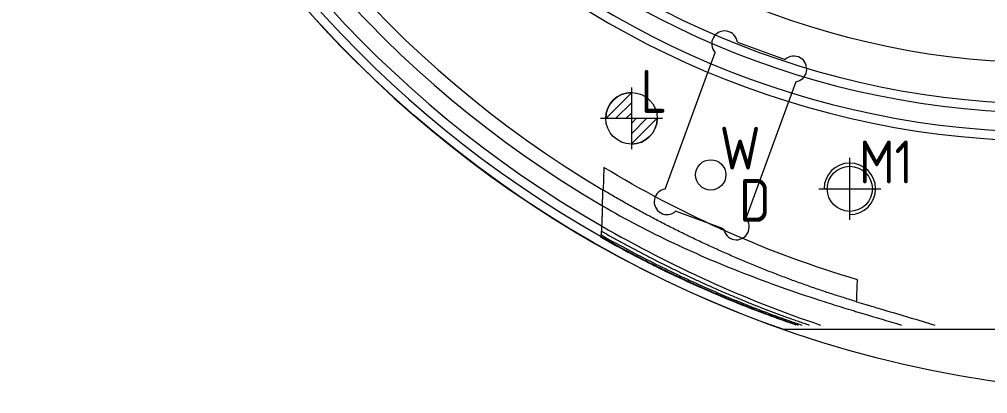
# Model space of a CAD drawing. Header units: millimetres. Extents: x 9384 to 10744, y 39991 to 40815.
# Drawn here: x 9384.3 to 9609.7, y 40140.8 to 40228 of the extents above; entities that cross this region are included whole.
import ezdxf

# ---------------------------------------------------------------- set-up
doc = ezdxf.new("R2010")
doc.units = ezdxf.units.MM
doc.linetypes.add('CENTER', pattern=[0])
doc.linetypes.add('DASHED', pattern=[0])
for name, color, linetype, lineweight in [('DIM', 4, 'Continuous', 20), ('PS', 6, 'Continuous', 20), ('PS_W', 1, 'Continuous', 20)]:
    doc.layers.add(name, color=color, linetype=linetype, lineweight=lineweight)
doc.layers.add('TEMP', color=7, linetype='Continuous')
doc.styles.add('gbenor', font='gbenor.shx', dxfattribs={"bigfont": 'gbcbig.shx'})

# ---------------------------------------------------------------- blocks, each defined once
blk = doc.blocks.new('pg_hx_L0')
at = {"color": 230}
for p, q in [((0, 0.6), (0, -0.6)), ((-0.5, -0.003), (0, 0.497)), ((-0.3, 0), (0, 0.3)), ((-0.6, 0), (0.6, 0)), ((-0.1, 0), (0, 0.1)), ((0.5, 0.003), (0, -0.497)), ((0.1, 0), (0, -0.1)), ((0.3, 0), (0, -0.3))]:
    blk.add_line(p, q, dxfattribs=at)
for start, end in [(90, 180), (270, 0)]:
    blk.add_arc((0, 0), 0.5, start, end, dxfattribs=at)
blk = doc.blocks.new('pg_hx_LLL0')
blk.add_blockref('pg_hx_L0', (0, 0))

msp = doc.modelspace()

# ---------------------------------------------------------------- linework, layer by layer
at = {"layer": 'DIM', "color": 252, "linetype": 'DASHED', "lineweight": 5, "ltscale": 0.2}
msp.add_circle((9650.264, 40406.788), 266, dxfattribs=at)
at = {"layer": 'PS', "color": 155, "linetype": 'DASHED', "lineweight": 5, "ltscale": 0.819311}
msp.add_line((9520.377, 40193.532), (9520.178, 40188.257), dxfattribs=at)
at = {"layer": 'PS', "color": 42, "linetype": 'Continuous', "lineweight": 5}
msp.add_circle((9577.645, 40188.541), 5.253, dxfattribs=at)
at = {"layer": 'PS', "color": 155, "linetype": 'DASHED', "lineweight": 5, "ltscale": 0.819311}
for centre, radius, start, end in [((9650.264, 40406.788), 263.921, 299.63345, 240.36655), ((9650.264, 40406.788), 261.707, 299.88584, 240.11416), ((9650.264, 40406.788), 257.543, 300.37383, 239.62617), ((9650.264, 40406.788), 254.32, 300.76429, 239.23571), ((9624.764, 40406.788), 207.16, 90, 270), ((9624.764, 40406.788), 205.038, 90, 270), ((9624.764, 40406.788), 200.596, 90, 270), ((9624.764, 40406.788), 198.475, 90, 270)]:
    msp.add_arc(centre, radius, start, end, dxfattribs=at)
at = {"layer": 'PS', "color": 42, "linetype": 'Continuous', "lineweight": 5}
msp.add_arc((9577.645, 40188.541), 6, 270, 180, dxfattribs=at)
at = {"layer": 'PS', "color": 155, "linetype": 'DASHED', "lineweight": 5, "ltscale": 0.819311}
for points, degree in [([(9547.353, 40179.284), (9538.082, 40183.478), (9529.067, 40188.239), (9520.377, 40193.532)], 3), ([(9579.241, 40162.222), (9566.88, 40165.944), (9554.707, 40170.453), (9542.809, 40175.704), (9531.271, 40181.653), (9520.178, 40188.257)], 5), ([(9519.769, 40177.386), (9528.52, 40172.423), (9537.505, 40167.86), (9546.698, 40163.721), (9556.074, 40160.025), (9565.605, 40156.788)], 5), ([(9519.784, 40177.779), (9523.495, 40175.677), (9531.016, 40171.635), (9542.572, 40166.093), (9554.378, 40161.1), (9562.399, 40158.158), (9566.443, 40156.788)], 3), ([(9519.817, 40178.666), (9529.042, 40173.422), (9538.518, 40168.558), (9548.218, 40164.129), (9558.116, 40160.188), (9568.186, 40156.788)], 5), ([(9579.434, 40167.347), (9569.216, 40170.37), (9559.191, 40174.047), (9549.443, 40178.35)], 3), ([(9579.241, 40162.222), (9579.434, 40167.347)], 1)]:
    msp.add_open_spline(points, degree=degree, dxfattribs=at)
for points, degree, knots in [([(9520.109, 40186.419), (9520.116, 40186.602), (9520.13, 40186.989), (9520.145, 40187.376), (9520.159, 40187.744), (9520.172, 40188.086), (9520.178, 40188.257)], 5, [0, 0, 0, 0, 0, 0, 0.4775743, 1, 1, 1, 1, 1, 1]), ([(9520.04, 40184.594), (9520.045, 40184.731), (9520.057, 40185.027), (9520.069, 40185.364), (9520.083, 40185.739), (9520.098, 40186.133), (9520.106, 40186.333), (9520.106, 40186.333)], 5, [0, 0, 0, 0, 0, 0, 0.4999906, 0.9999812, 1, 1, 1, 1, 1, 1]), ([(9520.04, 40184.594), (9525.436, 40181.436), (9530.987, 40178.539), (9542.319, 40173.195), (9548.1, 40170.747), (9559.812, 40166.228), (9565.743, 40164.157), (9573.201, 40161.759), (9575.442, 40161.054), (9578.06, 40160.255), (9579.183, 40159.917), (9579.745, 40159.75), (9579.932, 40159.694), (9580.306, 40159.582), (9583.489, 40158.632), (9586.671, 40157.682), (9589.666, 40156.788)], 3, [0, 0, 0, 0, 0.25, 0.25, 0.5, 0.5, 0.75, 0.75, 0.8125, 0.84375, 0.859375, 0.859375, 0.8671875, 0.8671875, 0.875, 1, 1, 1, 1]), ([(9519.863, 40179.883), (9527.945, 40175.237), (9536.266, 40170.938), (9553.294, 40163.188), (9562.002, 40159.737), (9570.857, 40156.788)], 3, [0, 0, 0, 0, 0.5, 0.5, 1, 1, 1, 1]), ([(9549.443, 40178.35), (9549.313, 40178.407), (9548.616, 40178.716), (9547.92, 40179.027), (9547.353, 40179.284)], 3, [0, 0, 0, 0, 0.1854119, 1, 1, 1, 1]), ([(9519.784, 40177.779), (9519.784, 40177.771), (9519.783, 40177.756), (9519.782, 40177.733), (9519.781, 40177.71), (9519.78, 40177.688), (9519.78, 40177.666), (9519.779, 40177.644), (9519.778, 40177.623), (9519.777, 40177.602), (9519.776, 40177.581), (9519.776, 40177.56), (9519.775, 40177.54), (9519.774, 40177.52), (9519.773, 40177.5), (9519.773, 40177.48), (9519.772, 40177.461), (9519.771, 40177.442), (9519.77, 40177.423), (9519.77, 40177.405), (9519.769, 40177.393), (9519.769, 40177.386)], 3, [0, 0, 0, 0, 0.0534357, 0.1067798, 0.1600327, 0.2131949, 0.2662667, 0.3192484, 0.3721406, 0.4249435, 0.4776575, 0.5302831, 0.5828207, 0.6352706, 0.6876332, 0.7399091, 0.7920985, 0.8442018, 0.8962196, 0.9481522, 1, 1, 1, 1]), ([(9579.241, 40162.222), (9579.965, 40162.006), (9580.689, 40161.789), (9581.689, 40161.491), (9581.965, 40161.408), (9583.346, 40160.996), (9584.45, 40160.667), (9589.52, 40159.154), (9593.485, 40157.971), (9597.449, 40156.788)], 3, [0, 0, 0, 0, 0.1192835, 0.1192835, 0.1647804, 0.1647804, 0.346768, 0.346768, 1, 1, 1, 1])]:
    msp.add_open_spline(points, degree=degree, knots=knots, dxfattribs=at)
at = {"layer": 'PS', "color": 183, "linetype": 'DASHED', "lineweight": 5, "ltscale": 0.819311}
for points, degree in [([(9520.106, 40186.333), (9520.106, 40186.347), (9520.107, 40186.376), (9520.108, 40186.404), (9520.109, 40186.419)], 3), ([(9565.142, 40156.788), (9561.212, 40158.126), (9553.413, 40160.988), (9541.93, 40165.827), (9530.689, 40171.201), (9523.372, 40175.134), (9519.761, 40177.185)], 3), ([(9519.761, 40177.185), (9519.764, 40177.252), (9519.767, 40177.319), (9519.769, 40177.386)], 3), ([(9519.8, 40178.201), (9519.8, 40178.212), (9519.801, 40178.235), (9519.802, 40178.259), (9519.802, 40178.27)], 3), ([(9519.802, 40178.27), (9519.805, 40178.347), (9519.808, 40178.426), (9519.811, 40178.505), (9519.814, 40178.585), (9519.817, 40178.666)], 5)]:
    msp.add_open_spline(points, degree=degree, dxfattribs=at)
for points, degree, knots in [([(9520.04, 40184.594), (9520.023, 40184.143), (9519.992, 40183.307), (9519.95, 40182.196), (9519.909, 40181.104), (9519.879, 40180.308), (9519.863, 40179.883)], 3, [0, 0, 0, 0, 0.25, 0.5, 0.75, 1, 1, 1, 1]), ([(9519.863, 40179.883), (9519.863, 40179.87), (9519.862, 40179.844), (9519.86, 40179.805), (9519.859, 40179.766), (9519.857, 40179.727), (9519.856, 40179.689), (9519.854, 40179.651), (9519.853, 40179.613), (9519.851, 40179.576), (9519.85, 40179.539), (9519.849, 40179.502), (9519.847, 40179.465), (9519.846, 40179.429), (9519.845, 40179.392), (9519.843, 40179.357), (9519.842, 40179.321), (9519.841, 40179.286), (9519.839, 40179.251), (9519.838, 40179.216), (9519.837, 40179.181), (9519.835, 40179.147), (9519.834, 40179.113), (9519.833, 40179.079), (9519.831, 40179.046), (9519.83, 40179.013), (9519.829, 40178.98), (9519.828, 40178.947), (9519.827, 40178.915), (9519.825, 40178.883), (9519.824, 40178.851), (9519.823, 40178.82), (9519.822, 40178.788), (9519.821, 40178.757), (9519.82, 40178.727), (9519.818, 40178.696), (9519.818, 40178.676), (9519.817, 40178.666)], 3, [0, 0, 0, 0, 0.0300924, 0.0600943, 0.090006, 0.1198273, 0.1495585, 0.1791996, 0.2087507, 0.2382118, 0.2675831, 0.2968646, 0.3260564, 0.3551587, 0.3841714, 0.4130947, 0.4419287, 0.4706734, 0.499329, 0.5278956, 0.5563732, 0.5847619, 0.6130619, 0.6412733, 0.669396, 0.6974303, 0.7253763, 0.753234, 0.7810036, 0.8086851, 0.8362787, 0.8637845, 0.8912025, 0.918533, 0.945776, 0.9729316, 1, 1, 1, 1]), ([(9519.784, 40177.779), (9519.787, 40177.856), (9519.79, 40177.937), (9519.793, 40178.022), (9519.796, 40178.11), (9519.8, 40178.201), (9519.8, 40178.201)], 5, [0, 0, 0, 0, 0, 0, 0.995921, 1, 1, 1, 1, 1, 1])]:
    msp.add_open_spline(points, degree=degree, knots=knots, dxfattribs=at)
at = {"layer": 'PS_W', "color": 1, "linetype": 'CENTER', "lineweight": 5, "ltscale": 0.819311}
for p, q in [((9577.645, 40181.341), (9577.645, 40195.741)), ((9570.445, 40188.541), (9584.845, 40188.541))]:
    msp.add_line(p, q, dxfattribs=at)
at = {"layer": 'PS_W', "color": 2, "linetype": 'Continuous', "lineweight": 5}
msp.add_lwpolyline([(9738.327, 40155.788, 5.8708319), (9562.202, 40155.788)], format="xyb", close=True, dxfattribs=at)
msp.add_circle((9624.764, 40406.788), 189, dxfattribs=at)
at = {"layer": 'PS_W', "color": 1, "linetype": 'Continuous', "lineweight": 5}
for centre, radius in [((9526.8, 40204.976), 6), ((9545.264, 40191.788), 3.53)]:
    msp.add_circle(centre, radius, dxfattribs=at)
at = {"layer": 'TEMP', "color": 2, "linetype": 'Continuous', "lineweight": 5}
for p, q in [((9551.463, 40222.76), (9562.626, 40218.697)), ((9534.671, 40188.497), (9546.259, 40220.334)), ((9565.053, 40213.494), (9553.465, 40181.657)), ((9548.261, 40179.23), (9537.098, 40183.293))]:
    msp.add_line(p, q, dxfattribs=at)
for centre, start, end in [((9548.493, 40222.336), 8.12551, 221.87449), ((9564.629, 40216.463), 278.12551, 131.87449), ((9535.095, 40185.527), 98.12551, 311.87449), ((9551.231, 40179.654), 188.12551, 41.87449)]:
    msp.add_arc(centre, 3, start, end, dxfattribs=at)

# ---------------------------------------------------------------- block references
at = {"layer": 'PS', "lineweight": 5, "ltscale": 0.819311, "xscale": 12, "yscale": 12, "zscale": 12}
msp.add_blockref('pg_hx_LLL0', (9526.8, 40204.976), dxfattribs=at)

# ---------------------------------------------------------------- texts
at = {"layer": 'DIM', "color": 4, "lineweight": 5, "style": 'gbenor'}
for s, p in [('L', (9528.946, 40206.241)), ('W', (9547.36, 40193.028)), ('M1', (9579.79, 40189.806)), ('D', (9551.887, 40180.845))]:
    msp.add_text(s, height=10, dxfattribs=at).set_placement(p)

doc.saveas('drawing.dxf')
